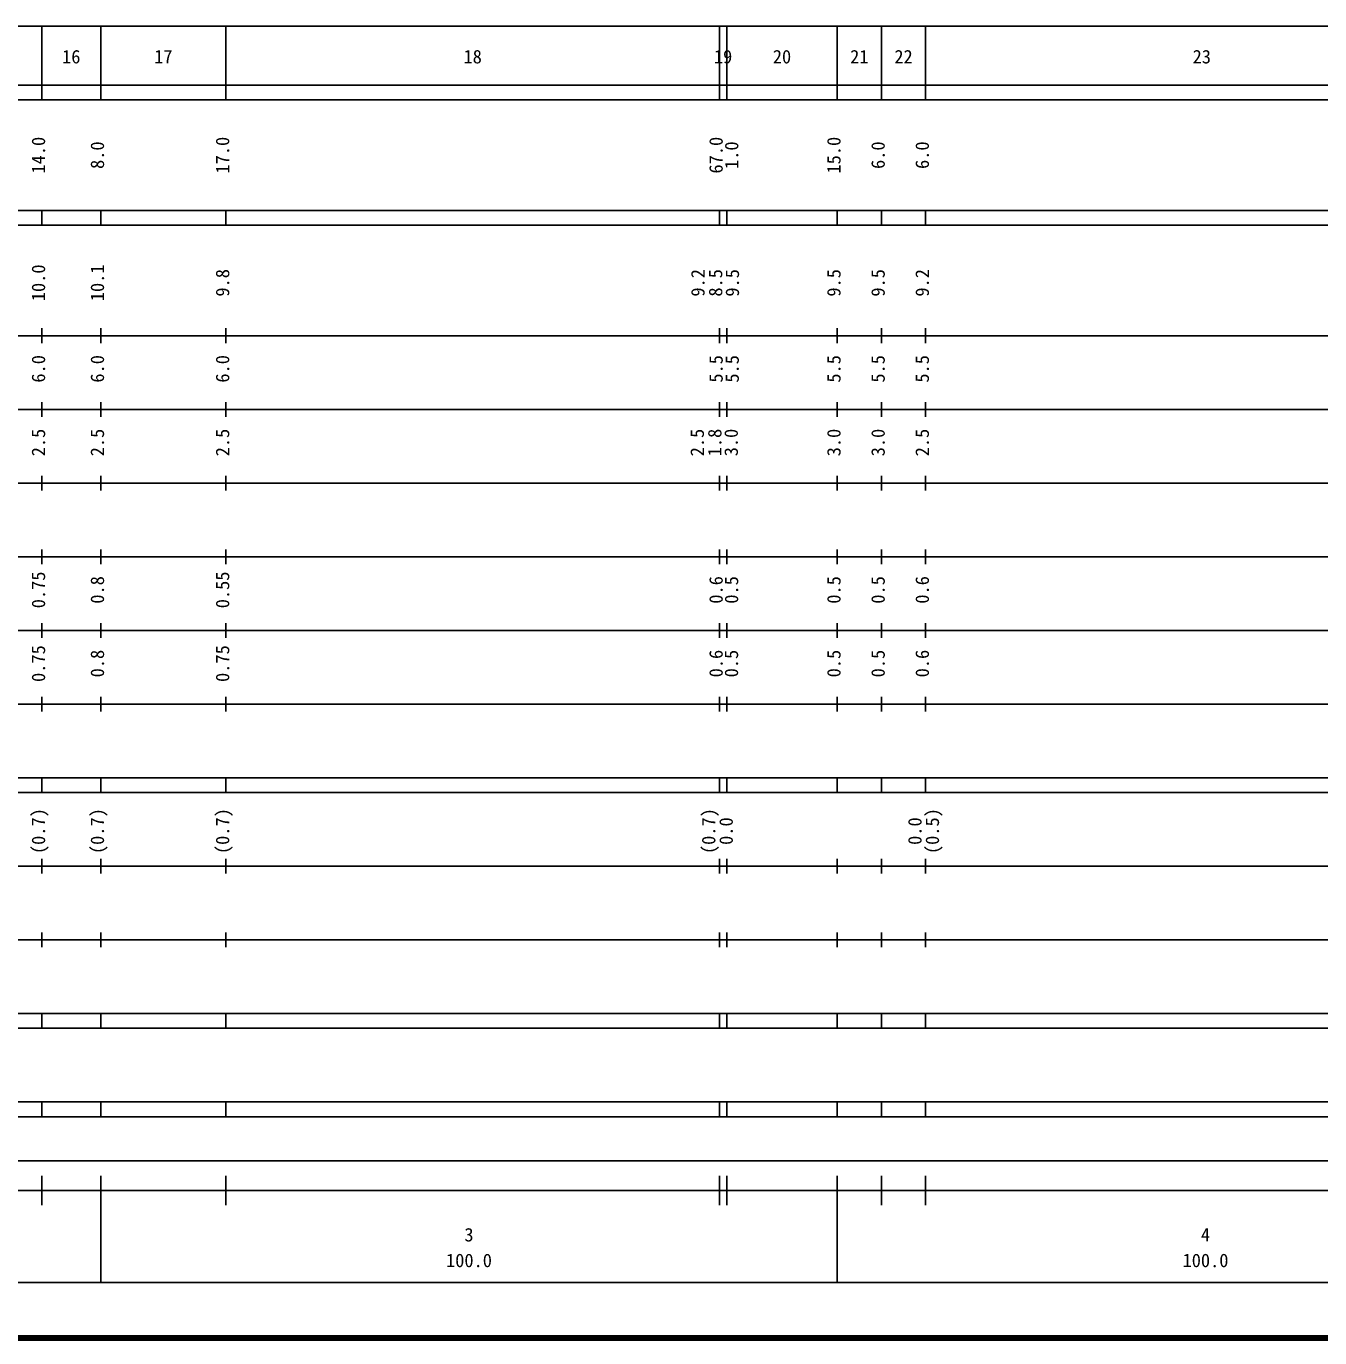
# Model space of a CAD drawing. Units: millimetres on the paper, enlarged 1000 times. Extents: x 40000 to 680000, y 20000 to 380000.
# Drawn here: x 257883 to 433517, y 20000 to 198000 of the extents above; entities that cross this region are included whole.
import ezdxf
from ezdxf.enums import TextEntityAlignment as Align

# ---------------------------------------------------------------- set-up
doc = ezdxf.new("R2010")
doc.units = ezdxf.units.MM
doc.header["$LTSCALE"] = 1000
doc.layers.add('M-TTL', color=2, linetype='Continuous', lineweight=140)
doc.layers.add('M-TTL-BAND', color=7, linetype='Continuous', lineweight=25)
doc.styles.add('ＭＳ ゴシック', font='')
doc.styles.get('ＭＳ ゴシック').set_extended_font_data('MS Gothic')

msp = doc.modelspace()

# ---------------------------------------------------------------- linework, layer by layer
at = {"layer": 'M-TTL'}
msp.add_line((40000, 20000), (680000, 20000), dxfattribs=at)
at = {"layer": 'M-TTL-BAND'}
for p, q in [((68000, 198000), (579000, 198000)), ((260000, 188000), (260000, 198000)), ((268000, 188000), (268000, 198000)), ((285000, 188000), (285000, 198000)), ((352000, 188000), (352000, 198000)), ((353000, 188000), (353000, 198000)), ((368000, 188000), (368000, 198000)), ((374000, 188000), (374000, 198000)), ((380000, 188000), (380000, 198000)), ((40000, 190000), (579000, 190000)), ((40000, 188000), (579000, 188000)), ((40000, 173000), (579000, 173000)), ((260000, 171000), (260000, 173000)), ((268000, 171000), (268000, 173000)), ((285000, 171000), (285000, 173000)), ((352000, 171000), (352000, 173000)), ((353000, 171000), (353000, 173000)), ((368000, 171000), (368000, 173000)), ((374000, 171000), (374000, 173000)), ((380000, 171000), (380000, 173000)), ((40000, 171000), (579000, 171000)), ((260000, 155000), (260000, 157000)), ((268000, 155000), (268000, 157000)), ((285000, 155000), (285000, 157000)), ((352000, 155000), (352000, 157000)), ((353000, 155000), (353000, 157000)), ((368000, 155000), (368000, 157000)), ((374000, 155000), (374000, 157000)), ((380000, 155000), (380000, 157000)), ((40000, 156000), (579000, 156000)), ((46000, 146000), (579000, 146000)), ((260000, 145000), (260000, 147000)), ((268000, 145000), (268000, 147000)), ((285000, 145000), (285000, 147000)), ((352000, 145000), (352000, 147000)), ((353000, 145000), (353000, 147000)), ((368000, 145000), (368000, 147000)), ((374000, 145000), (374000, 147000)), ((380000, 145000), (380000, 147000)), ((52000, 136000), (579000, 136000)), ((260000, 135000), (260000, 137000)), ((268000, 135000), (268000, 137000)), ((285000, 135000), (285000, 137000)), ((352000, 135000), (352000, 137000)), ((353000, 135000), (353000, 137000)), ((368000, 135000), (368000, 137000)), ((374000, 135000), (374000, 137000)), ((380000, 135000), (380000, 137000)), ((260000, 125000), (260000, 127000)), ((268000, 125000), (268000, 127000)), ((285000, 125000), (285000, 127000)), ((352000, 125000), (352000, 127000)), ((353000, 125000), (353000, 127000)), ((368000, 125000), (368000, 127000)), ((374000, 125000), (374000, 127000)), ((380000, 125000), (380000, 127000)), ((46000, 126000), (579000, 126000)), ((52000, 116000), (579000, 116000)), ((260000, 115000), (260000, 117000)), ((268000, 115000), (268000, 117000)), ((285000, 115000), (285000, 117000)), ((352000, 115000), (352000, 117000)), ((353000, 115000), (353000, 117000)), ((368000, 115000), (368000, 117000)), ((374000, 115000), (374000, 117000)), ((380000, 115000), (380000, 117000)), ((260000, 105000), (260000, 107000)), ((268000, 105000), (268000, 107000)), ((285000, 105000), (285000, 107000)), ((352000, 105000), (352000, 107000)), ((353000, 105000), (353000, 107000)), ((368000, 105000), (368000, 107000)), ((374000, 105000), (374000, 107000)), ((380000, 105000), (380000, 107000)), ((46000, 106000), (579000, 106000)), ((40000, 96000), (579000, 96000)), ((260000, 94000), (260000, 96000)), ((268000, 94000), (268000, 96000)), ((285000, 94000), (285000, 96000)), ((352000, 94000), (352000, 96000)), ((353000, 94000), (353000, 96000)), ((368000, 94000), (368000, 96000)), ((374000, 94000), (374000, 96000)), ((380000, 94000), (380000, 96000)), ((40000, 94000), (579000, 94000)), ((49000, 84000), (579000, 84000)), ((260000, 83000), (260000, 85000)), ((268000, 83000), (268000, 85000)), ((285000, 83000), (285000, 85000)), ((352000, 83000), (352000, 85000)), ((353000, 83000), (353000, 85000)), ((368000, 83000), (368000, 85000)), ((374000, 83000), (374000, 85000)), ((380000, 83000), (380000, 85000)), ((260000, 73000), (260000, 75000)), ((268000, 73000), (268000, 75000)), ((285000, 73000), (285000, 75000)), ((352000, 73000), (352000, 75000)), ((353000, 73000), (353000, 75000)), ((368000, 73000), (368000, 75000)), ((374000, 73000), (374000, 75000)), ((380000, 73000), (380000, 75000)), ((40000, 74000), (579000, 74000)), ((40000, 64000), (579000, 64000)), ((260000, 62000), (260000, 64000)), ((268000, 62000), (268000, 64000)), ((285000, 62000), (285000, 64000)), ((352000, 62000), (352000, 64000)), ((353000, 62000), (353000, 64000)), ((368000, 62000), (368000, 64000)), ((374000, 62000), (374000, 64000)), ((380000, 62000), (380000, 64000)), ((40000, 62000), (579000, 62000)), ((40000, 52000), (579000, 52000)), ((260000, 50000), (260000, 52000)), ((268000, 50000), (268000, 52000)), ((285000, 50000), (285000, 52000)), ((352000, 50000), (352000, 52000)), ((353000, 50000), (353000, 52000)), ((368000, 50000), (368000, 52000)), ((374000, 50000), (374000, 52000)), ((380000, 50000), (380000, 52000)), ((40000, 50000), (579000, 50000)), ((71000, 44000), (565000, 44000)), ((260000, 38000), (260000, 42000)), ((268000, 27500), (268000, 42000)), ((285000, 38000), (285000, 42000)), ((352000, 38000), (352000, 42000)), ((353000, 38000), (353000, 42000)), ((368000, 27500), (368000, 42000)), ((374000, 38000), (374000, 42000)), ((380000, 38000), (380000, 42000)), ((40000, 40000), (579000, 40000)), ((68000, 27500), (579000, 27500))]:
    msp.add_line(p, q, dxfattribs=at)

# ---------------------------------------------------------------- texts
at = {"layer": 'M-TTL-BAND', "style": 'ＭＳ ゴシック'}
for s, p in [('16', (264000, 192405)), ('17', (276500, 192405)), ('18', (318500, 192405)), ('19', (352500, 192405)), ('20', (360500, 192405)), ('21', (371000, 192405)), ('22', (377000, 192405)), ('23', (417500, 192405)), ('3', (318000, 32523)), ('4', (418000, 32523)), ('100.0', (318000, 29033)), ('100.0', (418000, 29033))]:
    msp.add_text(s, height=1833, dxfattribs=at).set_placement(p, align=Align.BOTTOM_CENTER)
for s, p in [('14.0', (261000, 180500)), ('8.0', (269000, 180500)), ('17.0', (286000, 180500)), ('67.0', (353000, 180500)), ('1.0', (355120, 180500)), ('15.0', (369000, 180500)), ('6.0', (375000, 180500)), ('6.0', (381000, 180500)), ('10.1', (269000, 163174)), ('10.0', (261000, 163174)), ('9.8', (286000, 163174)), ('9.2', (350539, 163174)), ('8.5', (352939, 163174)), ('9.5', (355215, 163174)), ('9.5', (369000, 163174)), ('9.5', (375000, 163174)), ('9.2', (381000, 163174)), ('6.0', (261000, 151500)), ('6.0', (269000, 151500)), ('6.0', (286000, 151500)), ('5.5', (353000, 151500)), ('5.5', (355189, 151500)), ('5.5', (369000, 151500)), ('5.5', (375000, 151500)), ('5.5', (381000, 151500)), ('2.5', (261000, 141500)), ('2.5', (269000, 141500)), ('2.5', (286000, 141500)), ('2.5', (350450, 141500)), ('1.8', (352829, 141500)), ('3.0', (355053, 141500)), ('3.0', (369000, 141500)), ('3.0', (375000, 141500)), ('2.5', (381000, 141500)), ('0.75', (261000, 121500)), ('0.8', (269000, 121500)), ('0.55', (286000, 121500)), ('0.6', (353000, 121500)), ('0.5', (355100, 121500)), ('0.5', (369000, 121500)), ('0.5', (375000, 121500)), ('0.6', (381000, 121500)), ('0.75', (261000, 111500)), ('0.8', (269000, 111500)), ('0.75', (286000, 111500)), ('0.6', (353000, 111500)), ('0.5', (355089, 111500)), ('0.5', (369000, 111500)), ('0.5', (375000, 111500)), ('0.6', (381000, 111500)), ('(0.7)', (261000, 88764)), ('(0.7)', (269000, 88764)), ('(0.7)', (286000, 88764)), ('(0.7)', (352000, 88764)), ('(0.5)', (382370, 88764)), ('0.0', (354370, 88764)), ('0.0', (380000, 88764))]:
    msp.add_text(s, height=1833, rotation=90, dxfattribs=at).set_placement(p, align=Align.BOTTOM_CENTER)

doc.saveas('drawing.dxf')
